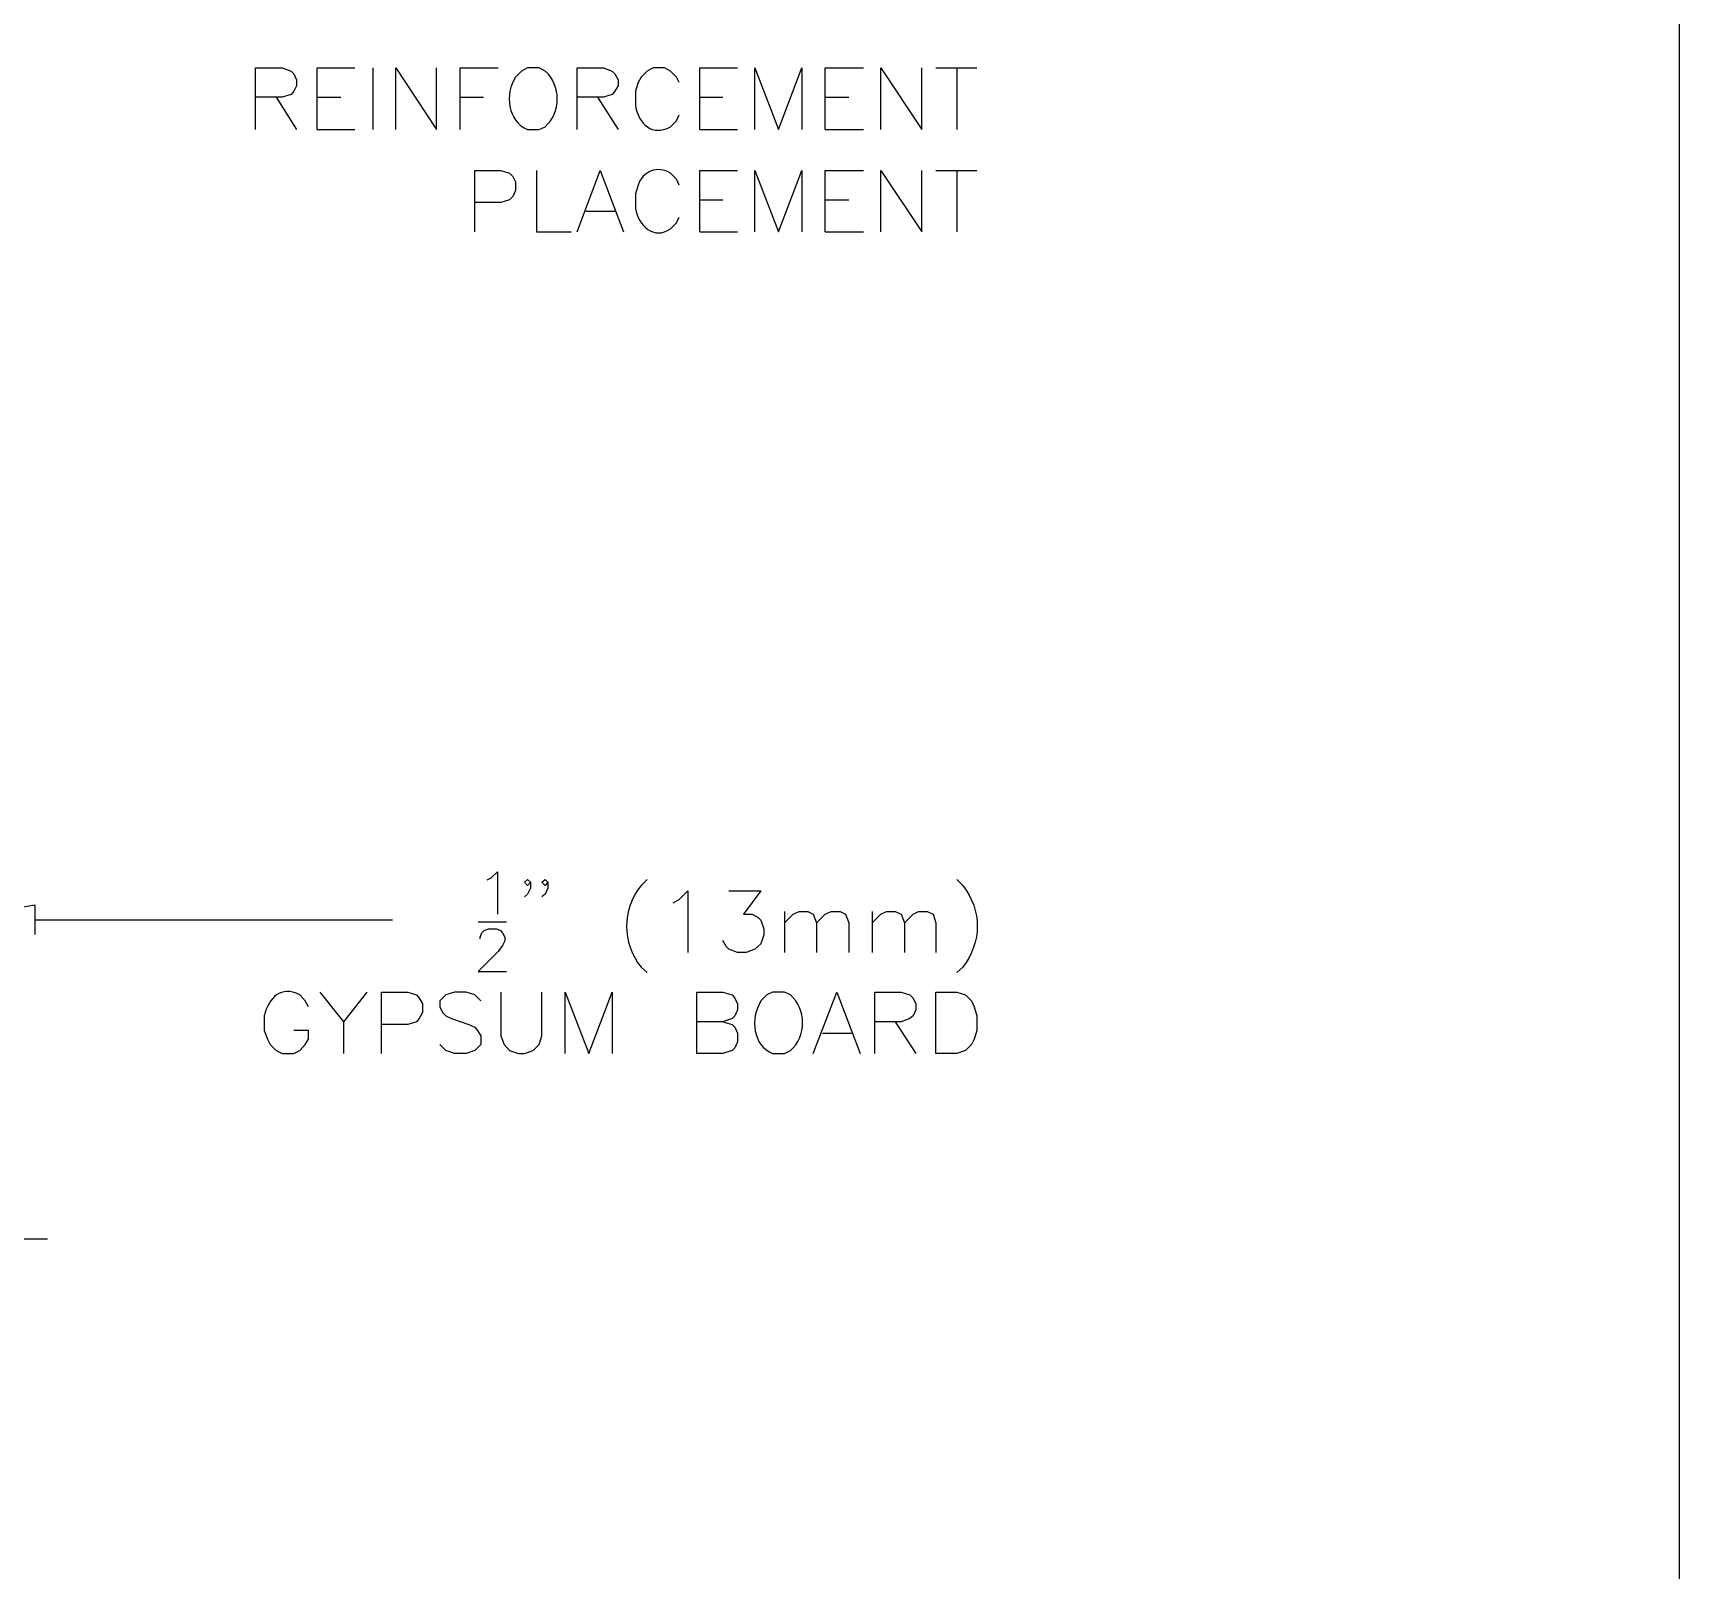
# Model space of a CAD drawing. Header units: millimetres. Extents: x 14 to 201, y 16 to 268.
# Drawn here: x 137.4 to 201.3, y 75.3 to 134.9 of the extents above; entities that cross this region are included whole.
import ezdxf

# ---------------------------------------------------------------- set-up
doc = ezdxf.new("R2010")
doc.units = ezdxf.units.MM
doc.layers.get('0').update_dxf_attribs({"linetype": 'CONTINUOUS'})

msp = doc.modelspace()

# ---------------------------------------------------------------- linework, layer by layer
at = {"color": 0}
for p, q in [((201.296, 264.541), (201.296, 55.4136)), ((146.029, 131.191), (146.029, 133.583)), ((146.029, 133.583), (147.066, 133.583)), ((147.066, 133.583), (147.405, 133.456)), ((148.42, 131.191), (148.42, 133.583)), ((148.42, 133.583), (149.881, 133.583)), ((150.58, 133.583), (150.58, 131.191)), ((151.468, 131.191), (151.468, 133.583)), ((151.468, 133.583), (153.056, 131.191)), ((153.056, 131.191), (153.056, 133.583)), ((153.967, 131.191), (153.967, 133.583)), ((153.967, 133.583), (155.448, 133.583)), ((156.591, 133.583), (156.358, 133.456)), ((157.036, 133.583), (156.591, 133.583)), ((157.269, 133.456), (157.036, 133.583)), ((158.517, 131.191), (158.517, 133.583)), ((158.517, 133.583), (159.533, 133.583)), ((159.533, 133.583), (159.872, 133.456)), ((161.459, 133.583), (161.226, 133.456)), ((161.904, 133.583), (161.459, 133.583)), ((162.137, 133.456), (161.904, 133.583)), ((163.28, 131.191), (163.28, 133.583)), ((163.28, 133.583), (164.74, 133.583)), ((165.417, 131.191), (165.417, 133.583)), ((165.417, 133.583), (166.328, 131.191)), ((166.328, 131.191), (167.237, 133.583)), ((167.237, 133.583), (167.237, 131.191)), ((168.148, 131.191), (168.148, 133.583)), ((168.148, 133.583), (169.63, 133.583)), ((170.308, 131.191), (170.308, 133.583)), ((170.308, 133.583), (171.895, 131.191)), ((171.895, 131.191), (171.895, 133.583)), ((172.445, 133.583), (174.032, 133.583)), ((173.25, 133.583), (173.25, 131.191)), ((147.405, 133.456), (147.511, 133.35)), ((147.511, 133.35), (147.617, 133.117)), ((147.617, 133.117), (147.617, 132.884)), ((156.358, 133.456), (156.125, 133.223)), ((159.872, 133.456), (159.978, 133.35)), ((159.978, 133.35), (160.105, 133.117)), ((160.105, 133.117), (160.105, 132.884)), ((160.887, 133.011), (160.783, 132.672)), ((160.993, 133.223), (160.887, 133.011)), ((161.226, 133.456), (160.993, 133.223)), ((162.37, 133.223), (162.137, 133.456)), ((162.475, 133.011), (162.37, 133.223)), ((147.066, 132.441), (146.029, 132.441)), ((146.833, 132.441), (147.617, 131.191)), ((147.405, 132.545), (147.066, 132.441)), ((147.511, 132.672), (147.405, 132.545)), ((147.617, 132.884), (147.511, 132.672)), ((148.42, 132.441), (149.331, 132.441)), ((153.967, 132.441), (154.876, 132.441)), ((159.533, 132.441), (158.517, 132.441)), ((159.3, 132.441), (160.105, 131.191)), ((159.872, 132.545), (159.533, 132.441)), ((159.978, 132.672), (159.872, 132.545)), ((160.105, 132.884), (159.978, 132.672)), ((160.783, 132.672), (160.783, 132.102)), ((163.28, 132.441), (164.168, 132.441)), ((168.148, 132.441), (169.058, 132.441)), ((162.37, 131.53), (162.475, 131.763)), ((148.42, 131.191), (149.881, 131.191)), ((156.591, 131.191), (157.036, 131.191)), ((157.036, 131.191), (157.269, 131.297)), ((162.137, 131.297), (162.37, 131.53)), ((163.28, 131.191), (164.74, 131.191)), ((168.148, 131.191), (169.63, 131.191)), ((154.537, 127.212), (154.537, 129.603)), ((154.537, 129.603), (155.554, 129.603)), ((155.554, 129.603), (155.892, 129.497)), ((155.892, 129.497), (156.02, 129.37)), ((156.02, 129.37), (156.125, 129.159)), ((156.125, 129.159), (156.125, 128.82)), ((156.93, 129.603), (156.93, 127.212)), ((158.517, 127.212), (159.406, 129.603)), ((159.406, 129.603), (160.317, 127.212)), ((162.37, 129.266), (162.137, 129.497)), ((162.475, 129.033), (162.37, 129.266)), ((163.28, 127.212), (163.28, 129.603)), ((163.28, 129.603), (164.74, 129.603)), ((165.417, 127.212), (165.417, 129.603)), ((165.417, 129.603), (166.328, 127.212)), ((166.328, 127.212), (167.237, 129.603)), ((167.237, 129.603), (167.237, 127.212)), ((168.148, 127.212), (168.148, 129.603)), ((168.148, 129.603), (169.63, 129.603)), ((170.308, 127.212), (170.308, 129.603)), ((170.308, 129.603), (171.895, 127.212)), ((171.895, 127.212), (171.895, 129.603)), ((172.445, 129.603), (174.032, 129.603)), ((173.25, 129.603), (173.25, 127.212)), ((156.02, 128.588), (155.892, 128.461)), ((156.125, 128.82), (156.02, 128.588)), ((160.887, 129.033), (160.783, 128.694)), ((160.783, 128.694), (160.783, 128.122)), ((155.554, 128.355), (154.537, 128.355)), ((155.892, 128.461), (155.554, 128.355)), ((158.856, 128.016), (159.978, 128.016)), ((163.28, 128.461), (164.168, 128.461)), ((168.148, 128.461), (169.058, 128.461)), ((156.93, 127.212), (158.284, 127.212)), ((162.137, 127.339), (162.37, 127.572)), ((162.37, 127.572), (162.475, 127.783)), ((163.28, 127.212), (164.74, 127.212)), ((168.148, 127.212), (169.63, 127.212)), ((155.172, 102.15), (155.426, 102.383)), ((155.426, 102.383), (155.426, 100.732)), ((155.025, 102.066), (155.172, 102.15)), ((156.464, 101.98), (156.591, 102.086)), ((156.591, 101.854), (156.464, 101.98)), ((156.591, 102.086), (156.697, 101.98)), ((156.697, 101.98), (156.591, 101.854)), ((156.697, 101.749), (156.591, 101.516)), ((156.697, 101.98), (156.697, 101.749)), ((157.142, 101.98), (157.269, 102.086)), ((157.269, 101.854), (157.142, 101.98)), ((157.269, 102.086), (157.375, 101.98)), ((157.375, 101.98), (157.269, 101.854)), ((157.375, 101.749), (157.269, 101.516)), ((157.375, 101.98), (157.375, 101.749)), ((161.226, 102.086), (160.993, 101.854)), ((162.475, 101.304), (162.814, 101.643)), ((162.814, 101.643), (162.814, 99.2505)), ((164.401, 101.643), (165.65, 101.643)), ((165.65, 101.643), (164.973, 100.732)), ((173.25, 102.086), (173.483, 101.854)), ((134.028, 100.521), (137.457, 101.092)), ((137.457, 101.092), (137.457, 99.949)), ((156.591, 101.516), (156.464, 101.41)), ((157.269, 101.516), (157.142, 101.41)), ((162.242, 101.177), (162.475, 101.304)), ((137.457, 100.521), (151.342, 100.521)), ((154.666, 100.435), (155.765, 100.435)), ((164.973, 100.732), (165.312, 100.732)), ((165.312, 100.732), (165.545, 100.605)), ((165.545, 100.605), (165.65, 100.499)), ((165.65, 100.499), (165.756, 100.161)), ((166.561, 100.838), (166.561, 99.2505)), ((166.561, 100.393), (166.9, 100.732)), ((166.9, 100.732), (167.133, 100.838)), ((167.133, 100.838), (167.47, 100.838)), ((167.47, 100.838), (167.682, 100.732)), ((167.682, 100.732), (167.809, 100.393)), ((167.809, 100.393), (168.148, 100.732)), ((167.809, 100.393), (167.809, 99.2505)), ((168.148, 100.732), (168.381, 100.838)), ((168.381, 100.838), (168.72, 100.838)), ((168.72, 100.838), (168.931, 100.732)), ((168.931, 100.732), (169.058, 100.393)), ((169.058, 100.393), (169.058, 99.2505)), ((169.969, 100.838), (169.969, 99.2505)), ((169.969, 100.393), (170.308, 100.732)), ((170.308, 100.732), (170.518, 100.838)), ((170.518, 100.838), (170.857, 100.838)), ((170.857, 100.838), (171.09, 100.732)), ((171.09, 100.732), (171.217, 100.393)), ((171.217, 100.393), (171.556, 100.732)), ((171.217, 100.393), (171.217, 99.2505)), ((171.556, 100.732), (171.767, 100.838)), ((171.767, 100.838), (172.106, 100.838)), ((172.106, 100.838), (172.339, 100.732)), ((172.339, 100.732), (172.445, 100.393)), ((172.445, 100.393), (172.445, 99.2505)), ((154.75, 99.8432), (154.813, 100.013)), ((154.75, 99.7797), (154.75, 99.8432)), ((154.813, 100.013), (154.897, 100.096)), ((154.897, 100.096), (155.067, 100.161)), ((155.067, 100.161), (155.385, 100.161)), ((155.385, 100.161), (155.532, 100.096)), ((155.532, 100.096), (155.618, 100.013)), ((155.618, 100.013), (155.702, 99.8432)), ((155.702, 99.8432), (155.702, 99.6957)), ((164.295, 99.4833), (164.168, 99.7162)), ((165.756, 99.9285), (165.65, 99.5895)), ((165.756, 100.161), (165.756, 99.9285)), ((155.448, 99.2932), (154.666, 98.509)), ((155.618, 99.526), (155.448, 99.2932)), ((155.702, 99.6957), (155.618, 99.526)), ((164.401, 99.3771), (164.295, 99.4833)), ((164.74, 99.2505), (164.401, 99.3771)), ((165.079, 99.2505), (164.74, 99.2505)), ((165.417, 99.3771), (165.079, 99.2505)), ((165.65, 99.5895), (165.417, 99.3771)), ((154.666, 98.509), (155.765, 98.509)), ((160.993, 98.6786), (161.226, 98.4677)), ((173.483, 98.6786), (173.25, 98.4677)), ((147.954, 97.3667), (147.744, 97.5995)), ((148.083, 97.1338), (147.954, 97.3667)), ((148.526, 97.7057), (149.437, 96.562)), ((150.347, 97.7057), (149.437, 96.562)), ((150.919, 95.334), (150.919, 97.7057)), ((150.919, 97.7057), (151.934, 97.7057)), ((151.934, 97.7057), (152.273, 97.5995)), ((152.273, 97.5995), (152.379, 97.4729)), ((152.379, 97.4729), (152.506, 97.2605)), ((152.506, 97.2605), (152.506, 96.9215)), ((153.416, 97.5995), (153.183, 97.3667)), ((153.183, 97.3667), (153.183, 97.1338)), ((153.755, 97.7057), (153.416, 97.5995)), ((154.2, 97.7057), (153.755, 97.7057)), ((154.537, 97.5995), (154.2, 97.7057)), ((154.77, 97.3667), (154.537, 97.5995)), ((155.554, 97.7057), (155.554, 96.012)), ((157.142, 96.012), (157.142, 97.7057)), ((158.051, 95.334), (158.051, 97.7057)), ((158.051, 97.7057), (158.962, 95.334)), ((158.962, 95.334), (159.872, 97.7057)), ((159.872, 97.7057), (159.872, 95.334)), ((163.153, 95.334), (163.153, 97.7057)), ((163.153, 97.7057), (164.168, 97.7057)), ((164.168, 97.7057), (164.528, 97.5995)), ((164.528, 97.5995), (164.634, 97.4729)), ((164.634, 97.4729), (164.74, 97.2605)), ((164.74, 97.2605), (164.74, 97.0276)), ((165.883, 97.5995), (165.65, 97.3667)), ((166.095, 97.7057), (165.883, 97.5995)), ((166.561, 97.7057), (166.095, 97.7057)), ((166.794, 97.5995), (166.561, 97.7057)), ((167.682, 95.334), (168.592, 97.7057)), ((168.592, 97.7057), (169.503, 95.334)), ((170.075, 95.334), (170.075, 97.7057)), ((170.075, 97.7057), (171.09, 97.7057)), ((171.09, 97.7057), (171.429, 97.5995)), ((171.429, 97.5995), (171.556, 97.4729)), ((171.556, 97.4729), (171.662, 97.2605)), ((171.662, 97.2605), (171.662, 97.0276)), ((172.445, 95.334), (172.445, 97.7057)), ((172.445, 97.7057), (173.25, 97.7057)), ((173.25, 97.7057), (173.587, 97.5995)), ((173.587, 97.5995), (173.82, 97.3667)), ((173.82, 97.3667), (173.926, 97.1338)), ((146.367, 96.7948), (146.367, 96.2244)), ((149.437, 96.562), (149.437, 95.334)), ((152.273, 96.562), (151.934, 96.4572)), ((152.379, 96.6886), (152.273, 96.562)), ((152.506, 96.9215), (152.379, 96.6886)), ((153.183, 97.1338), (153.289, 96.9215)), ((153.289, 96.9215), (153.416, 96.7948)), ((153.416, 96.7948), (153.628, 96.6886)), ((153.628, 96.6886), (154.304, 96.4572)), ((164.168, 96.562), (163.153, 96.562)), ((164.528, 96.6886), (164.168, 96.562)), ((164.168, 96.562), (164.528, 96.4572)), ((164.634, 96.7948), (164.528, 96.6886)), ((164.74, 97.0276), (164.634, 96.7948)), ((171.09, 96.562), (170.075, 96.562)), ((170.857, 96.562), (171.662, 95.334)), ((171.429, 96.6886), (171.09, 96.562)), ((171.556, 96.7948), (171.429, 96.6886)), ((171.662, 97.0276), (171.556, 96.7948)), ((173.926, 97.1338), (174.032, 96.7948)), ((174.032, 96.7948), (174.032, 96.2244)), ((146.367, 96.2244), (146.495, 95.8854)), ((146.495, 95.8854), (146.6, 95.673)), ((148.083, 96.2244), (147.511, 96.2244)), ((147.954, 95.673), (148.083, 95.8854)), ((148.083, 95.8854), (148.083, 96.2244)), ((151.934, 96.4572), (150.919, 96.4572)), ((154.304, 96.4572), (154.537, 96.351)), ((154.537, 96.351), (154.643, 96.2244)), ((154.643, 96.2244), (154.77, 96.012)), ((154.77, 96.012), (154.77, 95.673)), ((155.554, 96.012), (155.681, 95.673)), ((157.036, 95.673), (157.142, 96.012)), ((164.528, 96.4572), (164.634, 96.351)), ((164.634, 96.351), (164.74, 96.1182)), ((164.74, 96.1182), (164.74, 95.7792)), ((168.042, 96.1182), (169.164, 96.1182)), ((173.926, 95.8854), (173.82, 95.673)), ((174.032, 96.2244), (173.926, 95.8854)), ((146.6, 95.673), (146.833, 95.4401)), ((146.833, 95.4401), (147.066, 95.334)), ((147.066, 95.334), (147.511, 95.334)), ((147.511, 95.334), (147.744, 95.4401)), ((147.744, 95.4401), (147.954, 95.673)), ((153.416, 95.4401), (153.183, 95.673)), ((153.755, 95.334), (153.416, 95.4401)), ((154.2, 95.334), (153.755, 95.334)), ((154.537, 95.4401), (154.2, 95.334)), ((154.77, 95.673), (154.537, 95.4401)), ((155.681, 95.673), (155.892, 95.4401)), ((155.892, 95.4401), (156.231, 95.334)), ((156.231, 95.334), (156.464, 95.334)), ((156.464, 95.334), (156.803, 95.4401)), ((156.803, 95.4401), (157.036, 95.673)), ((164.168, 95.334), (163.153, 95.334)), ((164.528, 95.4401), (164.168, 95.334)), ((164.634, 95.5463), (164.528, 95.4401)), ((164.74, 95.7792), (164.634, 95.5463)), ((166.095, 95.334), (166.561, 95.334)), ((166.561, 95.334), (166.794, 95.4401)), ((173.25, 95.334), (172.445, 95.334)), ((173.587, 95.4401), (173.25, 95.334)), ((173.82, 95.673), (173.587, 95.4401)), ((118.3, 88.138), (137.943, 88.138))]:
    msp.add_line(p, q, dxfattribs=at)
for points in [[(156.125, 133.223), (155.686, 132.598), (155.811, 131.475), (156.591, 131.191)], [(157.269, 131.297), (157.885, 131.831), (157.908, 132.919), (157.269, 133.456)], [(160.783, 132.102), (160.903, 131.393), (161.439, 130.907), (162.137, 131.297)], [(162.137, 129.497), (161.665, 129.804), (161.039, 129.569), (160.887, 129.033)], [(160.783, 128.122), (160.875, 127.474), (161.506, 126.875), (162.137, 127.339)], [(160.993, 101.854), (160.233, 100.871), (160.246, 99.6654), (160.993, 98.6786)], [(173.483, 101.854), (174.243, 100.871), (174.23, 99.6654), (173.483, 98.6786)], [(147.744, 97.5995), (147.006, 97.9978), (146.534, 97.4796), (146.367, 96.7948)], [(165.65, 97.3667), (165.205, 96.6749), (165.352, 95.6345), (166.095, 95.334)], [(166.794, 95.4401), (167.433, 95.9778), (167.41, 97.065), (166.794, 97.5995)]]:
    msp.add_open_spline(points, degree=3, dxfattribs=at)

doc.saveas('drawing.dxf')
